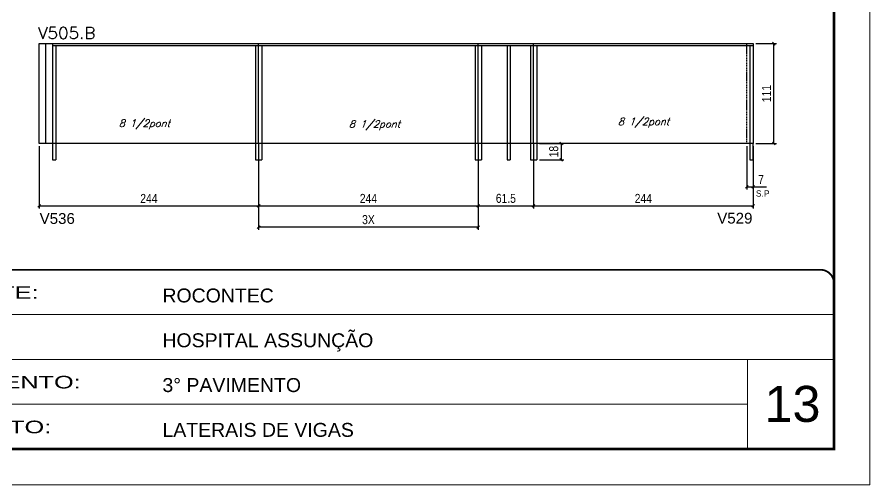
# Model space of a CAD drawing. Extents: x -21493 to -15213, y -12134 to 11887.
# Drawn here: x -20956 to -20008, y 7392 to 7912 of the extents above; entities that cross this region are included whole.
import ezdxf

# ---------------------------------------------------------------- set-up
doc = ezdxf.new("R2010")
doc.units = 0
for name, pattern in [('CONTINUO', [0]), ('DASHED', [0.75, 0.5, -0.25]), ('HIDDEN', [0.375, 0.25, -0.125])]:
    doc.linetypes.add(name, pattern=pattern)
for name, color, linetype in [('5', 5, 'Continuous'), ('COTA', 241, 'Continuous'), ('Painéis', 200, 'Continuous'), ('SARR_2.2x7', 40, 'Continuous'), ('SARR_3.5x7', 81, 'Continuous'), ('texto', 7, 'Continuous')]:
    doc.layers.add(name, color=color, linetype=linetype)
for name, color, linetype, lineweight in [('CARIMBO', 255, 'Continuous', 9), ('Folhas', 255, 'Continuous', 9), ('SARRAFO DE PRESSAO', 251, 'DASHED', 9), ('Texto Seção', 7, 'Continuous', 15)]:
    doc.layers.add(name, color=color, linetype=linetype, lineweight=lineweight)
doc.styles.add('ARIAL', font='arial.ttf')
doc.styles.add('COTA TECNICA', font='techl___.ttf', dxfattribs={"height": 10})
doc.styles.add('REGUA-120', font='ROMANS.shx', dxfattribs={"height": 15})
doc.styles.add('Romans', font='romans.shx')
doc.styles.add('ROMAS860', font='ROMAS860.SHX')
doc.styles.get("Standard").update_dxf_attribs({"font": 'arial.ttf'})
doc.styles.add('Tecnologia', font='')
doc.styles.get('Tecnologia').set_extended_font_data('Forgotten Futurist')
doc.dimstyles.new('PAINEL', dxfattribs={"dimtxt": 10, "dimasz": 3, "dimexe": 3, "dimexo": 3, "dimgap": 3, "dimtad": 1, "dimdec": 1, "dimzin": 12, "dimdsep": 46, "dimtxsty": 'COTA TECNICA', "dimblk1": 'OBLIQUE', "dimblk2": 'OBLIQUE', "dimsah": 1, "dimcen": 0.9, "dimclrd": 4, "dimclre": 4, "dimclrt": 240, "dimadec": 1, "dimazin": 3, "dimtfac": 1, "dimtdec": 1, "dimtmove": 0, "dimatfit": 3, "dimfxl": 1, "dimtolj": 1, "dimtzin": 12, "dimarcsym": 0})

# ---------------------------------------------------------------- blocks, each defined once
blk = doc.blocks.new('_Oblique')
at = {"color": 0, "linetype": 'ByBlock', "lineweight": -2}
blk.add_line((-0.5, -0.5), (0.5, 0.5), dxfattribs=at)
blk = doc.blocks.new('*D466')
at = {"layer": 'COTA', "color": 4, "linetype": 'ByBlock', "lineweight": -2, "transparency": 16777216}
for p, q in [((-20145.28, 7768.13), (-20145.28, 7720)), ((-20138.28, 7768.13), (-20138.28, 7720)), ((-20145.28, 7723), (-20138.28, 7723)), ((-20138.28, 7723), (-20123.55, 7723))]:
    blk.add_line(p, q, dxfattribs=at)
at = {"layer": 'Defpoints', "color": 0, "linetype": 'ByBlock', "transparency": 16777216}
for p in [(-20145.28, 7771.13), (-20138.28, 7771.13), (-20138.28, 7723)]:
    blk.add_point(p, dxfattribs=at)
at = {"layer": 'COTA', "color": 4, "linetype": 'ByBlock', "lineweight": -2, "transparency": 16777216, "xscale": 3, "yscale": 3, "zscale": 3, "rotation": 180}
blk.add_blockref('_Oblique', (-20145.28, 7723), dxfattribs=at)
at = {"layer": 'COTA', "color": 4, "linetype": 'ByBlock', "lineweight": -2, "transparency": 16777216, "xscale": 3, "yscale": 3, "zscale": 3}
blk.add_blockref('_Oblique', (-20138.28, 7723), dxfattribs=at)
at = {"layer": 'COTA', "color": 240, "linetype": 'ByBlock', "transparency": 16777216, "insert": (-20129.42, 7731.08), "char_height": 10, "attachment_point": 5, "style": 'COTA TECNICA'}
blk.add_mtext('\\A1;7', dxfattribs=at)
blk = doc.blocks.new('*D467')
at = {"layer": 'COTA', "color": 4, "linetype": 'ByBlock', "lineweight": -2, "transparency": 16777216}
for p, q in [((-20931.78, 7768.13), (-20931.78, 7698.98)), ((-20687.78, 7768.13), (-20687.78, 7698.98)), ((-20931.78, 7701.98), (-20687.78, 7701.98))]:
    blk.add_line(p, q, dxfattribs=at)
at = {"layer": 'Defpoints', "color": 0, "linetype": 'ByBlock', "transparency": 16777216}
for p in [(-20931.78, 7771.13), (-20687.78, 7771.13), (-20687.78, 7701.98)]:
    blk.add_point(p, dxfattribs=at)
at = {"layer": 'COTA', "color": 4, "linetype": 'ByBlock', "lineweight": -2, "transparency": 16777216, "xscale": 3, "yscale": 3, "zscale": 3, "rotation": 180}
blk.add_blockref('_Oblique', (-20931.78, 7701.98), dxfattribs=at)
at = {"layer": 'COTA', "color": 4, "linetype": 'ByBlock', "lineweight": -2, "transparency": 16777216, "xscale": 3, "yscale": 3, "zscale": 3}
blk.add_blockref('_Oblique', (-20687.78, 7701.98), dxfattribs=at)
at = {"layer": 'COTA', "color": 240, "linetype": 'ByBlock', "transparency": 16777216, "insert": (-20809.78, 7710.05), "char_height": 10, "attachment_point": 5, "style": 'COTA TECNICA'}
blk.add_mtext('\\A1;244', dxfattribs=at)
blk = doc.blocks.new('*D468')
at = {"layer": 'COTA', "color": 4, "linetype": 'ByBlock', "lineweight": -2, "transparency": 16777216}
for p, q in [((-20687.78, 7768.13), (-20687.78, 7698.98)), ((-20443.78, 7768.13), (-20443.78, 7698.98)), ((-20687.78, 7701.98), (-20443.78, 7701.98))]:
    blk.add_line(p, q, dxfattribs=at)
at = {"layer": 'Defpoints', "color": 0, "linetype": 'ByBlock', "transparency": 16777216}
for p in [(-20687.78, 7771.13), (-20443.78, 7771.13), (-20443.78, 7701.98)]:
    blk.add_point(p, dxfattribs=at)
at = {"layer": 'COTA', "color": 4, "linetype": 'ByBlock', "lineweight": -2, "transparency": 16777216, "xscale": 3, "yscale": 3, "zscale": 3, "rotation": 180}
blk.add_blockref('_Oblique', (-20687.78, 7701.98), dxfattribs=at)
at = {"layer": 'COTA', "color": 4, "linetype": 'ByBlock', "lineweight": -2, "transparency": 16777216, "xscale": 3, "yscale": 3, "zscale": 3}
blk.add_blockref('_Oblique', (-20443.78, 7701.98), dxfattribs=at)
at = {"layer": 'COTA', "color": 240, "linetype": 'ByBlock', "transparency": 16777216, "insert": (-20565.78, 7710.05), "char_height": 10, "attachment_point": 5, "style": 'COTA TECNICA'}
blk.add_mtext('\\A1;244', dxfattribs=at)
blk = doc.blocks.new('*D469')
at = {"layer": 'COTA', "color": 4, "linetype": 'ByBlock', "lineweight": -2, "transparency": 16777216}
for p, q in [((-20382.28, 7768.13), (-20382.28, 7698.98)), ((-20138.28, 7768.13), (-20138.28, 7698.98)), ((-20382.28, 7701.98), (-20138.28, 7701.98))]:
    blk.add_line(p, q, dxfattribs=at)
at = {"layer": 'Defpoints', "color": 0, "linetype": 'ByBlock', "transparency": 16777216}
for p in [(-20382.28, 7771.13), (-20138.28, 7771.13), (-20138.28, 7701.98)]:
    blk.add_point(p, dxfattribs=at)
at = {"layer": 'COTA', "color": 4, "linetype": 'ByBlock', "lineweight": -2, "transparency": 16777216, "xscale": 3, "yscale": 3, "zscale": 3}
for p, rotation in [((-20382.28, 7701.98), 179.9998748955983), ((-20138.28, 7701.98), 359.9998748955983)]:
    blk.add_blockref('_Oblique', p, dxfattribs=dict(at, rotation=rotation))
at = {"layer": 'COTA', "color": 240, "linetype": 'ByBlock', "transparency": 16777216, "insert": (-20260.28, 7710.05), "char_height": 10, "attachment_point": 5, "rotation": 359.99987, "style": 'COTA TECNICA'}
blk.add_mtext('\\A1;244', dxfattribs=at)
blk = doc.blocks.new('*D470')
at = {"layer": 'COTA', "color": 4, "linetype": 'ByBlock', "lineweight": -2, "transparency": 16777216}
for p, q in [((-20135.28, 7882.13), (-20112.27, 7882.13)), ((-20115.27, 7771.13), (-20115.27, 7882.13)), ((-20135.28, 7771.13), (-20112.27, 7771.13))]:
    blk.add_line(p, q, dxfattribs=at)
at = {"layer": 'Defpoints', "color": 0, "linetype": 'ByBlock', "transparency": 16777216}
for p in [(-20138.28, 7882.13), (-20115.27, 7882.13), (-20138.28, 7771.13)]:
    blk.add_point(p, dxfattribs=at)
at = {"layer": 'COTA', "color": 4, "linetype": 'ByBlock', "lineweight": -2, "transparency": 16777216, "xscale": 3, "yscale": 3, "zscale": 3}
for p, rotation in [((-20115.27, 7882.13), 90), ((-20115.27, 7771.13), 270)]:
    blk.add_blockref('_Oblique', p, dxfattribs=dict(at, rotation=rotation))
at = {"layer": 'COTA', "color": 240, "linetype": 'ByBlock', "transparency": 16777216, "insert": (-20123.33, 7826.63), "char_height": 10, "attachment_point": 5, "rotation": 90, "style": 'COTA TECNICA'}
blk.add_mtext('\\A1;111', dxfattribs=at)
blk = doc.blocks.new('*D471')
at = {"layer": 'Defpoints', "color": 0, "ltscale": 25, "transparency": 16777216}
for p in [(-20687.78, 7753.13), (-20443.78, 7753.13), (-20687.78, 7678.25)]:
    blk.add_point(p, dxfattribs=at)
at = {"layer": 'SARR_3.5x7', "color": 4, "lineweight": -2, "ltscale": 25, "transparency": 16777216}
for p, q in [((-20687.78, 7750.13), (-20687.78, 7675.25)), ((-20443.78, 7750.13), (-20443.78, 7675.25)), ((-20443.78, 7678.25), (-20687.78, 7678.25))]:
    blk.add_line(p, q, dxfattribs=at)
at = {"layer": 'SARR_3.5x7', "color": 4, "lineweight": -2, "ltscale": 25, "transparency": 16777216, "xscale": 3, "yscale": 3, "zscale": 3, "rotation": 180}
blk.add_blockref('_Oblique', (-20687.78, 7678.25), dxfattribs=at)
at = {"layer": 'SARR_3.5x7', "color": 4, "lineweight": -2, "ltscale": 25, "transparency": 16777216, "xscale": 3, "yscale": 3, "zscale": 3}
blk.add_blockref('_Oblique', (-20443.78, 7678.25), dxfattribs=at)
at = {"layer": 'SARR_3.5x7', "color": 240, "ltscale": 25, "transparency": 16777216, "insert": (-20565.78, 7686.47), "char_height": 10, "attachment_point": 5, "style": 'COTA TECNICA'}
blk.add_mtext('\\A1;3X', dxfattribs=at)
blk = doc.blocks.new('*D472')
at = {"layer": 'Defpoints', "color": 0, "ltscale": 25, "transparency": 16777216}
for p in [(-20443.78, 7753.13), (-20382.28, 7753.13), (-20382.28, 7701.98)]:
    blk.add_point(p, dxfattribs=at)
at = {"layer": 'SARR_3.5x7', "color": 4, "lineweight": -2, "ltscale": 25, "transparency": 16777216}
for p, q in [((-20443.78, 7750.13), (-20443.78, 7698.98)), ((-20382.28, 7750.13), (-20382.28, 7698.98)), ((-20443.78, 7701.98), (-20382.28, 7701.98))]:
    blk.add_line(p, q, dxfattribs=at)
at = {"layer": 'SARR_3.5x7', "color": 4, "lineweight": -2, "ltscale": 25, "transparency": 16777216, "xscale": 3, "yscale": 3, "zscale": 3, "rotation": 180}
blk.add_blockref('_Oblique', (-20443.78, 7701.98), dxfattribs=at)
at = {"layer": 'SARR_3.5x7', "color": 4, "lineweight": -2, "ltscale": 25, "transparency": 16777216, "xscale": 3, "yscale": 3, "zscale": 3}
blk.add_blockref('_Oblique', (-20382.28, 7701.98), dxfattribs=at)
at = {"layer": 'SARR_3.5x7', "color": 240, "ltscale": 25, "transparency": 16777216, "insert": (-20413.03, 7710.09), "char_height": 10, "attachment_point": 5, "style": 'COTA TECNICA'}
blk.add_mtext('\\A1;61.5', dxfattribs=at)
blk = doc.blocks.new('*D1056')
at = {"layer": 'Defpoints', "color": 0, "ltscale": 25, "transparency": 16777216}
for p in [(-20378.78, 7771.13), (-20378.78, 7753.13), (-20351.72, 7753.13)]:
    blk.add_point(p, dxfattribs=at)
at = {"layer": 'SARR_3.5x7', "color": 4, "lineweight": -2, "ltscale": 25, "transparency": 16777216}
for p, q in [((-20375.78, 7771.13), (-20348.72, 7771.13)), ((-20351.72, 7771.13), (-20351.72, 7753.13)), ((-20375.78, 7753.13), (-20348.72, 7753.13))]:
    blk.add_line(p, q, dxfattribs=at)
at = {"layer": 'SARR_3.5x7', "color": 4, "lineweight": -2, "ltscale": 25, "transparency": 16777216, "xscale": 3, "yscale": 3, "zscale": 3}
for p, rotation in [((-20351.72, 7771.13), 90), ((-20351.72, 7753.13), 270)]:
    blk.add_blockref('_Oblique', p, dxfattribs=dict(at, rotation=rotation))
at = {"layer": 'SARR_3.5x7', "color": 240, "ltscale": 25, "transparency": 16777216, "insert": (-20359.81, 7762.13), "char_height": 10, "attachment_point": 5, "rotation": 90, "style": 'COTA TECNICA'}
blk.add_mtext('\\A1;18', dxfattribs=at)
blk = doc.blocks.new('9999999999')
at = {"color": 30, "linetype": 'CONTINUO'}
for p, q in [((98564.56, 34379.64), (99583.98, 34379.64)), ((98564.56, 34329.83), (99487.98, 34329.83)), ((99583.98, 34329.83), (99487.98, 34329.83)), ((99487.98, 34329.83), (99487.98, 34230.21)), ((98564.56, 34280.02), (99487.98, 34280.02))]:
    blk.add_line(p, q, dxfattribs=at)
at = {"color": 30, "linetype": 'CONTINUO', "const_width": 2}
blk.add_lwpolyline([(99583.98, 34230.21), (99583.98, 34414.45, 0.414214), (99568.98, 34429.45), (98228.98, 34429.45, 0.414214), (98213.98, 34414.45), (98213.98, 34245.21, 0.414214), (98228.98, 34230.21), (99583.98, 34230.21)], format="xyb", dxfattribs=at)
at = {"layer": 'Folhas'}
blk.add_lwpolyline([(98138.98, 34190.21), (99623.98, 34190.21), (99623.98, 35240.21), (98138.98, 35240.21)], close=True, dxfattribs=at)
at = {"layer": 'Folhas', "color": 30, "const_width": 3}
blk.add_lwpolyline([(98213.98, 34230.21), (99583.98, 34230.21), (99583.98, 35200.21), (98213.98, 35200.21)], close=True, dxfattribs=at)
at = {"color": 7, "linetype": 'Continuous', "ltscale": 5, "style": 'ARIAL'}
for s, height, p in [('ROCONTEC', 15.483, (98837.68, 34393.13)), ('HOSPITAL ASSUNÇÃO', 15.4829, (98837.68, 34343.32)), ('3° PAVIMENTO', 15.4829, (98837.68, 34293.51)), ('LATERAIS DE VIGAS', 15.4829, (98837.68, 34243.7))]:
    blk.add_text(s, height=height, dxfattribs=at).set_placement(p)
at = {"layer": 'Folhas', "color": 7, "style": 'Tecnologia', "width": 1.5}
for s, p in [('CLIENTE:', (98573.65, 34397.17)), ('PAVIMENTO:', (98573.65, 34297.5)), ('PROJETO:', (98573.65, 34247.69))]:
    blk.add_text(s, height=14, dxfattribs=at).set_placement(p)

msp = doc.modelspace()

# ---------------------------------------------------------------- linework, layer by layer
at = {"layer": 'COTA', "linetype": 'ByBlock'}
msp.add_line((-20931.78, 7882.13), (-20931.78, 7882.13), dxfattribs=at)
at = {"layer": 'Painéis', "linetype": 'ByBlock'}
for p, q in [((-20931.78, 7771.13), (-20931.78, 7882.13)), ((-20931.78, 7882.13), (-20138.28, 7882.13)), ((-20687.78, 7771.13), (-20687.78, 7882.13)), ((-20443.78, 7771.13), (-20443.78, 7882.13)), ((-20382.28, 7771.13), (-20382.28, 7882.13)), ((-20138.28, 7882.13), (-20138.28, 7771.13)), ((-20138.28, 7771.13), (-20931.78, 7771.13))]:
    msp.add_line(p, q, dxfattribs=at)
at = {"layer": 'SARR_2.2x7', "linetype": 'Continuous'}
for p, q in [((-20924.78, 7882.13), (-20924.78, 7771.13)), ((-20916.78, 7879.93), (-20443.78, 7879.93)), ((-20443.78, 7879.93), (-20382.28, 7879.93)), ((-20382.28, 7879.93), (-20138.28, 7879.93))]:
    msp.add_line(p, q, dxfattribs=at)
at = {"layer": 'SARR_2.2x7', "linetype": 'HIDDEN', "ltscale": 5}
msp.add_line((-20145.28, 7771.13), (-20145.28, 7882.13), dxfattribs=at)
at = {"layer": 'SARR_3.5x7'}
for p, q in [((-20916.78, 7882.13), (-20916.78, 7753.13)), ((-20913.28, 7879.94), (-20913.28, 7753.13)), ((-20691.28, 7879.93), (-20691.28, 7753.13)), ((-20684.28, 7879.93), (-20684.28, 7753.13)), ((-20447.28, 7879.93), (-20447.28, 7753.13)), ((-20440.28, 7879.93), (-20440.28, 7753.13)), ((-20411.76, 7879.93), (-20411.76, 7753.13)), ((-20408.26, 7879.93), (-20408.26, 7753.13)), ((-20385.78, 7879.93), (-20385.78, 7753.13)), ((-20378.78, 7879.93), (-20378.78, 7753.13)), ((-20141.78, 7879.93), (-20141.78, 7753.13))]:
    msp.add_line(p, q, dxfattribs=at)
at = {"layer": 'SARR_3.5x7', "ltscale": 25}
for p, q in [((-20687.78, 7771.13), (-20687.78, 7753.13)), ((-20443.78, 7771.13), (-20443.78, 7753.13)), ((-20382.28, 7771.13), (-20382.28, 7753.13)), ((-20138.28, 7753.13), (-20138.28, 7771.13)), ((-20916.78, 7753.13), (-20913.28, 7753.13)), ((-20691.28, 7753.13), (-20684.28, 7753.13)), ((-20447.28, 7753.13), (-20440.28, 7753.13)), ((-20411.76, 7753.13), (-20408.26, 7753.13)), ((-20385.78, 7753.13), (-20378.78, 7753.13)), ((-20141.78, 7753.13), (-20138.28, 7753.13))]:
    msp.add_line(p, q, dxfattribs=at)

# ---------------------------------------------------------------- block references
at = {"layer": 'SARRAFO DE PRESSAO', "color": 6, "linetype": 'ByBlock'}
msp.add_blockref('9999999999', (-119632.39, -26798.7), dxfattribs=at)

# ---------------------------------------------------------------- texts
at = {"layer": '5', "linetype": 'Continuous'}
for s, p in [('V536', (-20931.19, 7681.74)), ('V529', (-20178.13, 7682.1))]:
    msp.add_text(s, height=12, rotation=359.99996, dxfattribs=at).set_placement(p)
at = {"layer": 'CARIMBO', "style": 'ARIAL'}
msp.add_text('13', height=40, dxfattribs=at).set_placement((-20125.55, 7461.65))
at = {"layer": 'texto', "color": 2, "char_height": 8, "attachment_point": 5, "style": 'Romans'}
for insert in [(-20259.97, 7794.25), (-20814.8, 7792.34), (-20558.99, 7791.47)]:
    msp.add_mtext('{\\Q19;\\C256;8 1/2pont}', dxfattribs=dict(at, insert=insert))
at = {"layer": 'texto', "color": 4, "insert": (-20127.58, 7715.51), "char_height": 7, "attachment_point": 5, "style": 'ROMAS860'}
msp.add_mtext('S.P', dxfattribs=at)
at = {"layer": 'Texto Seção', "style": 'REGUA-120', "width": 1.05}
msp.add_text('V505.B', height=13, dxfattribs=at).set_placement((-20932.94, 7887.49))

# ---------------------------------------------------------------- dimensions: what is measured, and where the dimension line sits
at = {"layer": 'COTA', "linetype": 'ByBlock'}
for p1, p2, distance, picture, middle in [((-20138.28, 7771.13), (-20138.28, 7882.13), -23.01, '*D470', (-20123.33, 7826.63)), ((-20931.78, 7771.13), (-20687.78, 7771.13), -69.16, '*D467', (-20809.78, 7710.05)), ((-20687.78, 7771.13), (-20443.78, 7771.13), -69.16, '*D468', (-20565.78, 7710.05)), ((-20382.28, 7771.13), (-20138.28, 7771.13), -69.16, '*D469', (-20260.28, 7710.05))]:
    dim = msp.add_aligned_dim(p1=p1, p2=p2, distance=distance, dimstyle='PAINEL', dxfattribs=at)
    dim.commit()
    dim.dimension.update_dxf_attribs({"geometry": picture, "text_midpoint": middle})
dim = msp.add_linear_dim(base=(-20138.28, 7723), p1=(-20145.28, 7771.13), p2=(-20138.28, 7771.13), angle=180, dimstyle='PAINEL', dxfattribs=at)
dim.commit()
dim.dimension.update_dxf_attribs({"geometry": '*D466', "text_midpoint": (-20129.42, 7731.08)})
at = {"layer": 'SARR_3.5x7', "ltscale": 25}
dim = msp.add_linear_dim(base=(-20351.72, 7753.13), p1=(-20378.78, 7771.13), p2=(-20378.78, 7753.13), angle=90, dimstyle='PAINEL', dxfattribs=at)
dim.commit()
dim.dimension.update_dxf_attribs({"geometry": '*D1056', "text_midpoint": (-20359.81, 7762.13)})
dim = msp.add_linear_dim(base=(-20687.78, 7678.25), p1=(-20443.78, 7753.13), p2=(-20687.78, 7753.13), text='3X', dimstyle='PAINEL', dxfattribs=at)
dim.commit()
dim.dimension.update_dxf_attribs({"geometry": '*D471', "text_midpoint": (-20565.78, 7686.47)})
dim = msp.add_linear_dim(base=(-20382.28, 7701.98), p1=(-20443.78, 7753.13), p2=(-20382.28, 7753.13), dimstyle='PAINEL', dxfattribs=at)
dim.commit()
dim.dimension.update_dxf_attribs({"geometry": '*D472', "text_midpoint": (-20413.03, 7710.09)})

doc.saveas('drawing.dxf')
